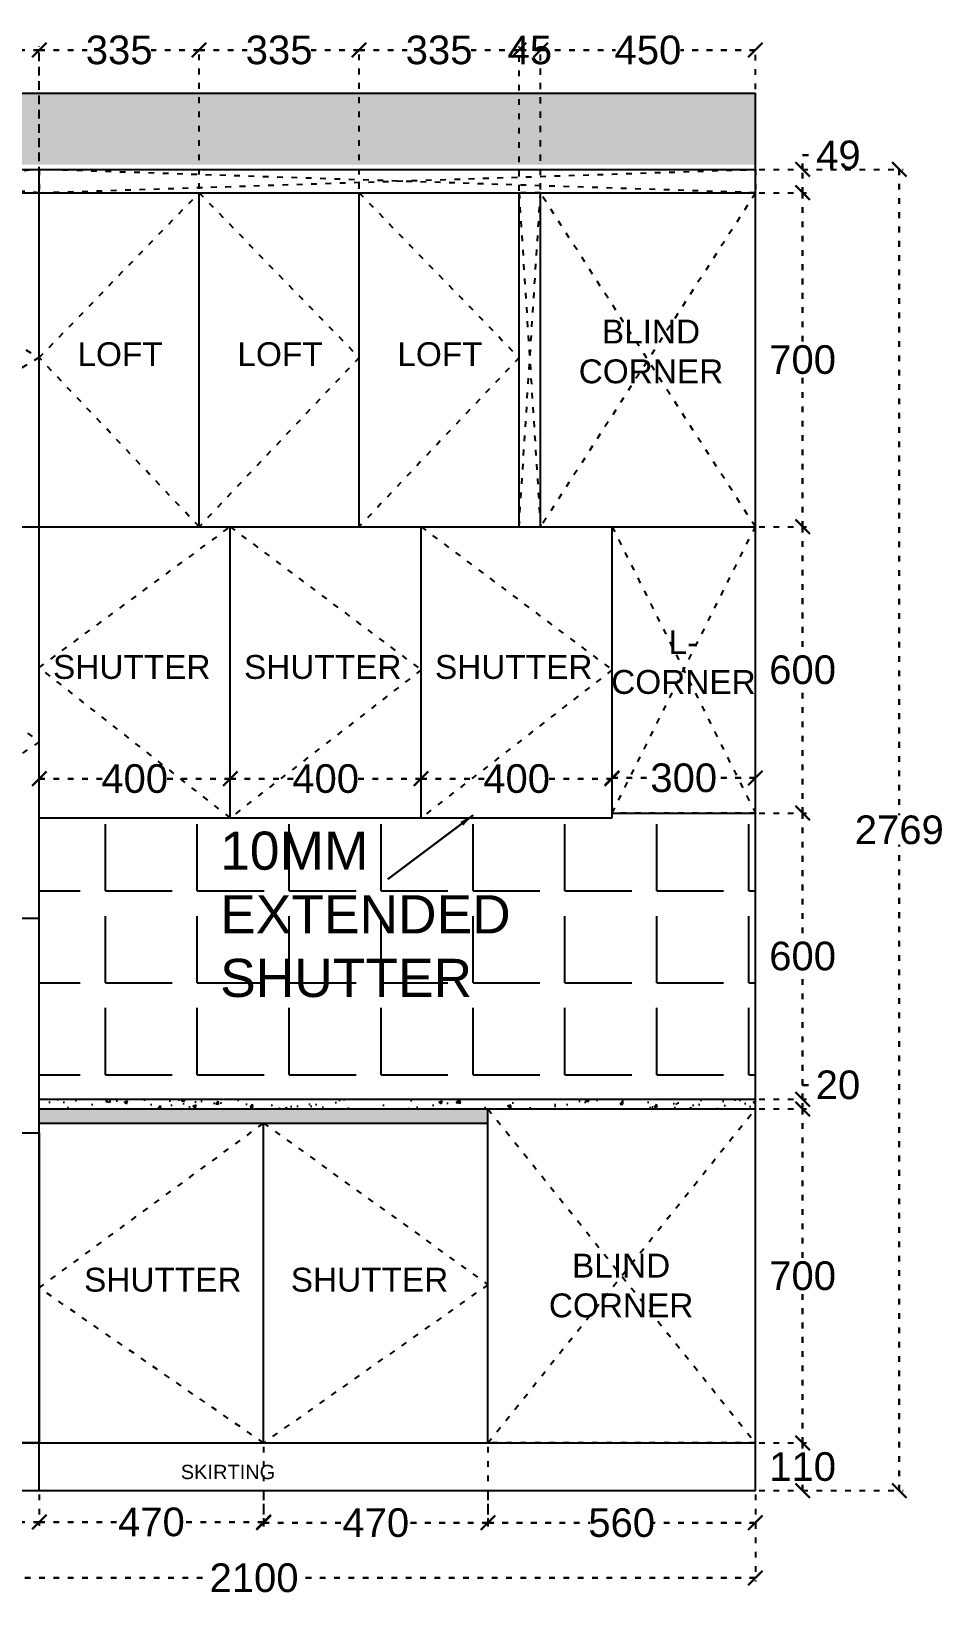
# Model space of a CAD drawing. Header units: millimetres. Extents: x 220712 to 1505573, y -354410 to 241923.
# Drawn here: x 244320 to 246229, y 120759 to 124039 of the extents above; entities that cross this region are included whole.
import ezdxf

# ---------------------------------------------------------------- set-up
doc = ezdxf.new("R2010")
doc.units = ezdxf.units.MM
doc.header["$MEASUREMENT"] = 0
doc.linetypes.add('ACAD_ISO03W100', pattern=[30, 12, -18])
doc.layers.add('Walls', color=253, linetype='Continuous')
doc.layers.add('Words', color=7, linetype='Continuous')
doc.styles.get("Standard").update_dxf_attribs({"font": 'arial.ttf'})
doc.dimstyles.get("Standard").update_dxf_attribs({"dimtxt": 60, "dimasz": 30, "dimexe": 7.75, "dimexo": 8.13, "dimgap": 0.63, "dimtad": 0, "dimtih": 1, "dimtoh": 1, "dimdec": 0, "dimzin": 0, "dimtxsty": 'Standard', "dimblk": 'OBLIQUE', "dimcen": 2.25, "dimclrd": 1, "dimclre": 1, "dimclrt": 1, "dimadec": 0, "dimazin": 0, "dimtfac": 1, "dimtdec": 0, "dimtofl": 0, "dimtmove": 0, "dimatfit": 3, "dimfxl": 1, "dimtolj": 1, "dimtzin": 0, "dimlwd": 30, "dimarcsym": 0})
pattern_1 = [(50, (0, 0), (71.726018, -6.275213), [7.5, -82.5]), (355, (0, 0), (-13.875133, 75.219213), [6, -66]), (100.451444, (5.98, -0.52), (57.850885, 68.943999), [6.37402, -70.114211]), (46.1842, (0, 20), (106.724133, -16.551928), [11.25, -123.75]), (96.635635, (8.89, 18.62), (93.466195, 97.41186), [9.561034, -105.171376]), (351.184164, (0, 20), (93.466195, 97.41186), [9, -99]), (21, (10, 15), (59.690705, -40.261889), [7.5, -82.5]), (326, (10, 15), (24.331533, 72.515005), [6, -66]), (71.451445, (14.974, 11.645), (84.022238, 32.253115), [6.374019, -70.114211]), (37.5, (0, 0), (1.2159855, 33.2893854), [0, -65.2, 0, -67, 0, -66.25]), (7.5, (0, 0), (26.3069537, 39.441171), [0, -38.2, 0, -63.7, 0, -25.25]), (327.5, (-22.3, 0), (53.3822436, -2.2554872), [0, -25, 0, -78, 0, -103.5]), (317.5, (-32.3, 0), (58.318617, 10.010498), [0, -32.5, 0, -51.8, 0, -73.5])]

# ---------------------------------------------------------------- blocks, each defined once
blk = doc.blocks.new('_Oblique')
at = {"color": 0, "linetype": 'ByBlock', "lineweight": -2}
blk.add_line((-0.5, -0.5), (0.5, 0.5), dxfattribs=at)
blk = doc.blocks.new('*D148')
at = {"layer": 'Defpoints', "color": 0, "linetype": 'ACAD_ISO03W100', "transparency": 16777216}
for p in [(243736.5, 120981), (244336.5, 120981), (244336.5, 120915)]:
    blk.add_point(p, dxfattribs=at)
at = {"layer": 'Walls', "color": 1, "linetype": 'ACAD_ISO03W100', "lineweight": -2, "transparency": 16777216}
for p, q in [((243736.5, 120972.9), (243736.5, 120907.2)), ((244336.5, 120972.9), (244336.5, 120907.2))]:
    blk.add_line(p, q, dxfattribs=at)
at = {"layer": 'Walls', "color": 1, "linetype": 'ACAD_ISO03W100', "lineweight": 30, "transparency": 16777216}
for p, q in [((243736.5, 120915), (243969.5, 120915)), ((244336.5, 120915), (244103.5, 120915))]:
    blk.add_line(p, q, dxfattribs=at)
at = {"layer": 'Walls', "color": 1, "linetype": 'ACAD_ISO03W100', "lineweight": 30, "transparency": 16777216, "xscale": 30, "yscale": 30, "zscale": 30, "rotation": 180}
blk.add_blockref('_Oblique', (243736.5, 120915), dxfattribs=at)
at = {"layer": 'Walls', "color": 1, "linetype": 'ACAD_ISO03W100', "lineweight": 30, "transparency": 16777216, "xscale": 30, "yscale": 30, "zscale": 30}
blk.add_blockref('_Oblique', (244336.5, 120915), dxfattribs=at)
at = {"layer": 'Walls', "color": 1, "linetype": 'ACAD_ISO03W100', "transparency": 16777216, "insert": (244036.5, 120915), "char_height": 60, "attachment_point": 5}
blk.add_mtext('\\A1;600', dxfattribs=at)
blk = doc.blocks.new('*D149')
at = {"layer": 'Defpoints', "color": 0, "linetype": 'ACAD_ISO03W100', "transparency": 16777216}
for p in [(244806.5, 121081), (244336.5, 120981), (244806.5, 120915)]:
    blk.add_point(p, dxfattribs=at)
at = {"layer": 'Walls', "color": 1, "linetype": 'ACAD_ISO03W100', "lineweight": -2, "transparency": 16777216}
for p, q in [((244806.5, 121072.9), (244806.5, 120907.2)), ((244336.5, 120972.9), (244336.5, 120907.2))]:
    blk.add_line(p, q, dxfattribs=at)
at = {"layer": 'Walls', "color": 1, "linetype": 'ACAD_ISO03W100', "lineweight": 30, "transparency": 16777216}
for p, q in [((244336.5, 120915), (244503.5, 120915)), ((244806.5, 120915), (244639.5, 120915))]:
    blk.add_line(p, q, dxfattribs=at)
at = {"layer": 'Walls', "color": 1, "linetype": 'ACAD_ISO03W100', "lineweight": 30, "transparency": 16777216, "xscale": 30, "yscale": 30, "zscale": 30, "rotation": 180}
blk.add_blockref('_Oblique', (244336.5, 120915), dxfattribs=at)
at = {"layer": 'Walls', "color": 1, "linetype": 'ACAD_ISO03W100', "lineweight": 30, "transparency": 16777216, "xscale": 30, "yscale": 30, "zscale": 30}
blk.add_blockref('_Oblique', (244806.5, 120915), dxfattribs=at)
at = {"layer": 'Walls', "color": 1, "linetype": 'ACAD_ISO03W100', "transparency": 16777216, "insert": (244571.5, 120915), "char_height": 60, "attachment_point": 5}
blk.add_mtext('\\A1;470', dxfattribs=at)
blk = doc.blocks.new('*D150')
at = {"layer": 'Defpoints', "color": 0, "linetype": 'ACAD_ISO03W100', "transparency": 16777216}
for p in [(245276.5, 121081), (244806.5, 120981), (245276.5, 120913.5)]:
    blk.add_point(p, dxfattribs=at)
at = {"layer": 'Walls', "color": 1, "linetype": 'ACAD_ISO03W100', "lineweight": -2, "transparency": 16777216}
for p, q in [((245276.5, 121072.9), (245276.5, 120905.8)), ((244806.5, 120972.9), (244806.5, 120905.8))]:
    blk.add_line(p, q, dxfattribs=at)
at = {"layer": 'Walls', "color": 1, "linetype": 'ACAD_ISO03W100', "lineweight": 30, "transparency": 16777216}
for p, q in [((244806.5, 120913.5), (244973.5, 120913.5)), ((245276.5, 120913.5), (245109.5, 120913.5))]:
    blk.add_line(p, q, dxfattribs=at)
at = {"layer": 'Walls', "color": 1, "linetype": 'ACAD_ISO03W100', "lineweight": 30, "transparency": 16777216, "xscale": 30, "yscale": 30, "zscale": 30, "rotation": 180}
blk.add_blockref('_Oblique', (244806.5, 120913.5), dxfattribs=at)
at = {"layer": 'Walls', "color": 1, "linetype": 'ACAD_ISO03W100', "lineweight": 30, "transparency": 16777216, "xscale": 30, "yscale": 30, "zscale": 30}
blk.add_blockref('_Oblique', (245276.5, 120913.5), dxfattribs=at)
at = {"layer": 'Walls', "color": 1, "linetype": 'ACAD_ISO03W100', "transparency": 16777216, "insert": (245041.5, 120913.5), "char_height": 60, "attachment_point": 5}
blk.add_mtext('\\A1;470', dxfattribs=at)
blk = doc.blocks.new('*D151')
at = {"layer": 'Defpoints', "color": 0, "linetype": 'ACAD_ISO03W100', "transparency": 16777216}
for p in [(245276.5, 120981), (245836.5, 120981), (245276.5, 120913.5)]:
    blk.add_point(p, dxfattribs=at)
at = {"layer": 'Walls', "color": 1, "linetype": 'ACAD_ISO03W100', "lineweight": -2, "transparency": 16777216}
for p, q in [((245276.5, 120972.9), (245276.5, 120905.8)), ((245836.5, 120972.9), (245836.5, 120905.8))]:
    blk.add_line(p, q, dxfattribs=at)
at = {"layer": 'Walls', "color": 1, "linetype": 'ACAD_ISO03W100', "lineweight": 30, "transparency": 16777216}
for p, q in [((245276.5, 120913.5), (245489.7, 120913.5)), ((245836.5, 120913.5), (245623.3, 120913.5))]:
    blk.add_line(p, q, dxfattribs=at)
at = {"layer": 'Walls', "color": 1, "linetype": 'ACAD_ISO03W100', "lineweight": 30, "transparency": 16777216, "xscale": 30, "yscale": 30, "zscale": 30, "rotation": 180}
blk.add_blockref('_Oblique', (245276.5, 120913.5), dxfattribs=at)
at = {"layer": 'Walls', "color": 1, "linetype": 'ACAD_ISO03W100', "lineweight": 30, "transparency": 16777216, "xscale": 30, "yscale": 30, "zscale": 30}
blk.add_blockref('_Oblique', (245836.5, 120913.5), dxfattribs=at)
at = {"layer": 'Walls', "color": 1, "linetype": 'ACAD_ISO03W100', "transparency": 16777216, "insert": (245556.5, 120913.5), "char_height": 60, "attachment_point": 5}
blk.add_mtext('\\A1;560', dxfattribs=at)
blk = doc.blocks.new('*D152')
at = {"layer": 'Defpoints', "color": 0, "linetype": 'ACAD_ISO03W100', "transparency": 16777216}
for p in [(243736.5, 120981), (245836.5, 120981), (245836.5, 120798)]:
    blk.add_point(p, dxfattribs=at)
at = {"layer": 'Walls', "color": 1, "linetype": 'ACAD_ISO03W100', "lineweight": -2, "transparency": 16777216}
for p, q in [((243736.5, 120972.87), (243736.5, 120790.25)), ((245836.5, 120972.87), (245836.5, 120790.25))]:
    blk.add_line(p, q, dxfattribs=at)
at = {"layer": 'Walls', "color": 1, "linetype": 'ACAD_ISO03W100', "lineweight": 30, "transparency": 16777216}
for p, q in [((243736.5, 120798), (244695.87, 120798)), ((245836.5, 120798), (244877.13, 120798))]:
    blk.add_line(p, q, dxfattribs=at)
at = {"layer": 'Walls', "color": 1, "linetype": 'ACAD_ISO03W100', "lineweight": 30, "transparency": 16777216, "xscale": 30, "yscale": 30, "zscale": 30, "rotation": 180}
blk.add_blockref('_Oblique', (243736.5, 120798), dxfattribs=at)
at = {"layer": 'Walls', "color": 1, "linetype": 'ACAD_ISO03W100', "lineweight": 30, "transparency": 16777216, "xscale": 30, "yscale": 30, "zscale": 30}
blk.add_blockref('_Oblique', (245836.5, 120798), dxfattribs=at)
at = {"layer": 'Walls', "color": 1, "linetype": 'ACAD_ISO03W100', "transparency": 16777216, "insert": (244786.5, 120798), "char_height": 60, "attachment_point": 5}
blk.add_mtext('\\A1;2100', dxfattribs=at)
blk = doc.blocks.new('*D153')
at = {"layer": 'Defpoints', "color": 0, "linetype": 'ACAD_ISO03W100', "transparency": 16777216}
for p in [(245836.5, 121081), (245935.5, 121081), (245836.5, 120981)]:
    blk.add_point(p, dxfattribs=at)
at = {"layer": 'Walls', "color": 1, "linetype": 'ACAD_ISO03W100', "lineweight": -2, "transparency": 16777216}
for p, q in [((245844.6, 121081), (245943.3, 121081)), ((245844.6, 120981), (245943.3, 120981))]:
    blk.add_line(p, q, dxfattribs=at)
at = {"layer": 'Walls', "color": 1, "linetype": 'ACAD_ISO03W100', "lineweight": 30, "transparency": 16777216}
for p, q in [((245935.5, 121081), (245935.5, 121062.3)), ((245935.5, 120981), (245935.5, 120999.7))]:
    blk.add_line(p, q, dxfattribs=at)
at = {"layer": 'Walls', "color": 1, "linetype": 'ACAD_ISO03W100', "lineweight": 30, "transparency": 16777216, "xscale": 30, "yscale": 30, "zscale": 30}
for p, rotation in [((245935.5, 121081), 90), ((245935.5, 120981), 270)]:
    blk.add_blockref('_Oblique', p, dxfattribs=dict(at, rotation=rotation))
at = {"layer": 'Walls', "color": 1, "linetype": 'ACAD_ISO03W100', "transparency": 16777216, "insert": (245935.5, 121031), "char_height": 60, "attachment_point": 5}
blk.add_mtext('\\A1;110', dxfattribs=at)
blk = doc.blocks.new('*D154')
at = {"layer": 'Defpoints', "color": 0, "linetype": 'ACAD_ISO03W100', "transparency": 16777216}
for p in [(245836.5, 121781), (245935.5, 121781), (245836.5, 121081)]:
    blk.add_point(p, dxfattribs=at)
at = {"layer": 'Walls', "color": 1, "linetype": 'ACAD_ISO03W100', "lineweight": -2, "transparency": 16777216}
for p, q in [((245844.6, 121781), (245943.3, 121781)), ((245844.6, 121081), (245943.3, 121081))]:
    blk.add_line(p, q, dxfattribs=at)
at = {"layer": 'Walls', "color": 1, "linetype": 'ACAD_ISO03W100', "lineweight": 30, "transparency": 16777216}
for p, q in [((245935.5, 121781), (245935.5, 121462.3)), ((245935.5, 121081), (245935.5, 121399.7))]:
    blk.add_line(p, q, dxfattribs=at)
at = {"layer": 'Walls', "color": 1, "linetype": 'ACAD_ISO03W100', "lineweight": 30, "transparency": 16777216, "xscale": 30, "yscale": 30, "zscale": 30}
for p, rotation in [((245935.5, 121781), 90), ((245935.5, 121081), 270)]:
    blk.add_blockref('_Oblique', p, dxfattribs=dict(at, rotation=rotation))
at = {"layer": 'Walls', "color": 1, "linetype": 'ACAD_ISO03W100', "transparency": 16777216, "insert": (245935.5, 121431), "char_height": 60, "attachment_point": 5}
blk.add_mtext('\\A1;700', dxfattribs=at)
blk = doc.blocks.new('*D155')
at = {"layer": 'Defpoints', "color": 0, "linetype": 'ACAD_ISO03W100', "transparency": 16777216}
for p in [(245836.5, 121801), (245935.5, 121801), (245836.5, 121781)]:
    blk.add_point(p, dxfattribs=at)
at = {"layer": 'Walls', "color": 1, "linetype": 'ACAD_ISO03W100', "lineweight": 30, "transparency": 16777216}
for p, q in [((245935.5, 121801), (245935.5, 121831)), ((245935.5, 121831), (245965.5, 121831)), ((245935.5, 121781), (245935.5, 121801))]:
    blk.add_line(p, q, dxfattribs=at)
at = {"layer": 'Walls', "color": 1, "linetype": 'ACAD_ISO03W100', "lineweight": -2, "transparency": 16777216}
for p, q in [((245844.6, 121801), (245943.3, 121801)), ((245844.6, 121781), (245943.3, 121781))]:
    blk.add_line(p, q, dxfattribs=at)
at = {"layer": 'Walls', "color": 1, "linetype": 'ACAD_ISO03W100', "lineweight": 30, "transparency": 16777216, "xscale": 30, "yscale": 30, "zscale": 30}
for p, rotation in [((245935.5, 121801), 90), ((245935.5, 121781), 270)]:
    blk.add_blockref('_Oblique', p, dxfattribs=dict(at, rotation=rotation))
at = {"layer": 'Walls', "color": 1, "linetype": 'ACAD_ISO03W100', "transparency": 16777216, "insert": (246009.5, 121831), "char_height": 60, "attachment_point": 5}
blk.add_mtext('\\A1;20', dxfattribs=at)
blk = doc.blocks.new('*D156')
at = {"layer": 'Defpoints', "color": 0, "linetype": 'ACAD_ISO03W100', "transparency": 16777216}
for p in [(245836.5, 122401), (245935.5, 122401), (245836.5, 121801)]:
    blk.add_point(p, dxfattribs=at)
at = {"layer": 'Walls', "color": 1, "linetype": 'ACAD_ISO03W100', "lineweight": -2, "transparency": 16777216}
for p, q in [((245844.6, 122401), (245943.3, 122401)), ((245844.6, 121801), (245943.3, 121801))]:
    blk.add_line(p, q, dxfattribs=at)
at = {"layer": 'Walls', "color": 1, "linetype": 'ACAD_ISO03W100', "lineweight": 30, "transparency": 16777216}
for p, q in [((245935.5, 122401), (245935.5, 122132.3)), ((245935.5, 121801), (245935.5, 122069.7))]:
    blk.add_line(p, q, dxfattribs=at)
at = {"layer": 'Walls', "color": 1, "linetype": 'ACAD_ISO03W100', "lineweight": 30, "transparency": 16777216, "xscale": 30, "yscale": 30, "zscale": 30}
for p, rotation in [((245935.5, 122401), 90), ((245935.5, 121801), 270)]:
    blk.add_blockref('_Oblique', p, dxfattribs=dict(at, rotation=rotation))
at = {"layer": 'Walls', "color": 1, "linetype": 'ACAD_ISO03W100', "transparency": 16777216, "insert": (245935.5, 122101), "char_height": 60, "attachment_point": 5}
blk.add_mtext('\\A1;600', dxfattribs=at)
blk = doc.blocks.new('*D157')
at = {"layer": 'Defpoints', "color": 0, "linetype": 'ACAD_ISO03W100', "transparency": 16777216}
for p in [(245836.5, 123001), (245935.5, 123001), (245836.5, 122401)]:
    blk.add_point(p, dxfattribs=at)
at = {"layer": 'Walls', "color": 1, "linetype": 'ACAD_ISO03W100', "lineweight": -2, "transparency": 16777216}
for p, q in [((245844.6, 123001), (245943.3, 123001)), ((245844.6, 122401), (245943.3, 122401))]:
    blk.add_line(p, q, dxfattribs=at)
at = {"layer": 'Walls', "color": 1, "linetype": 'ACAD_ISO03W100', "lineweight": 30, "transparency": 16777216}
for p, q in [((245935.5, 123001), (245935.5, 122732.3)), ((245935.5, 122401), (245935.5, 122669.7))]:
    blk.add_line(p, q, dxfattribs=at)
at = {"layer": 'Walls', "color": 1, "linetype": 'ACAD_ISO03W100', "lineweight": 30, "transparency": 16777216, "xscale": 30, "yscale": 30, "zscale": 30}
for p, rotation in [((245935.5, 123001), 90), ((245935.5, 122401), 270)]:
    blk.add_blockref('_Oblique', p, dxfattribs=dict(at, rotation=rotation))
at = {"layer": 'Walls', "color": 1, "linetype": 'ACAD_ISO03W100', "transparency": 16777216, "insert": (245935.5, 122701), "char_height": 60, "attachment_point": 5}
blk.add_mtext('\\A1;600', dxfattribs=at)
blk = doc.blocks.new('*D158')
at = {"layer": 'Defpoints', "color": 0, "linetype": 'ACAD_ISO03W100', "transparency": 16777216}
for p in [(245836.5, 123701), (245935.5, 123701), (245836.5, 123001)]:
    blk.add_point(p, dxfattribs=at)
at = {"layer": 'Walls', "color": 1, "linetype": 'ACAD_ISO03W100', "lineweight": -2, "transparency": 16777216}
for p, q in [((245844.6, 123701), (245943.3, 123701)), ((245844.6, 123001), (245943.3, 123001))]:
    blk.add_line(p, q, dxfattribs=at)
at = {"layer": 'Walls', "color": 1, "linetype": 'ACAD_ISO03W100', "lineweight": 30, "transparency": 16777216}
for p, q in [((245935.5, 123701), (245935.5, 123382.3)), ((245935.5, 123001), (245935.5, 123319.7))]:
    blk.add_line(p, q, dxfattribs=at)
at = {"layer": 'Walls', "color": 1, "linetype": 'ACAD_ISO03W100', "lineweight": 30, "transparency": 16777216, "xscale": 30, "yscale": 30, "zscale": 30}
for p, rotation in [((245935.5, 123701), 90), ((245935.5, 123001), 270)]:
    blk.add_blockref('_Oblique', p, dxfattribs=dict(at, rotation=rotation))
at = {"layer": 'Walls', "color": 1, "linetype": 'ACAD_ISO03W100', "transparency": 16777216, "insert": (245935.5, 123351), "char_height": 60, "attachment_point": 5}
blk.add_mtext('\\A1;700', dxfattribs=at)
blk = doc.blocks.new('*D159')
at = {"layer": 'Defpoints', "color": 0, "linetype": 'ACAD_ISO03W100', "transparency": 16777216}
for p in [(245836.5, 123750), (245935.5, 123750), (245836.5, 123701)]:
    blk.add_point(p, dxfattribs=at)
at = {"layer": 'Walls', "color": 1, "linetype": 'ACAD_ISO03W100', "lineweight": -2, "transparency": 16777216}
for p, q in [((245844.6, 123750), (245943.3, 123750)), ((245844.6, 123701), (245943.3, 123701))]:
    blk.add_line(p, q, dxfattribs=at)
at = {"layer": 'Walls', "color": 1, "linetype": 'ACAD_ISO03W100', "lineweight": 30, "transparency": 16777216}
for p, q in [((245935.5, 123750), (245935.5, 123780)), ((245935.5, 123780), (245965.5, 123780)), ((245935.5, 123701), (245935.5, 123750))]:
    blk.add_line(p, q, dxfattribs=at)
at = {"layer": 'Walls', "color": 1, "linetype": 'ACAD_ISO03W100', "lineweight": 30, "transparency": 16777216, "xscale": 30, "yscale": 30, "zscale": 30}
for p, rotation in [((245935.5, 123750), 90), ((245935.5, 123701), 270)]:
    blk.add_blockref('_Oblique', p, dxfattribs=dict(at, rotation=rotation))
at = {"layer": 'Walls', "color": 1, "linetype": 'ACAD_ISO03W100', "transparency": 16777216, "insert": (246010.4, 123780), "char_height": 60, "attachment_point": 5}
blk.add_mtext('\\A1;49', dxfattribs=at)
blk = doc.blocks.new('*D160')
at = {"layer": 'Defpoints', "color": 0, "linetype": 'ACAD_ISO03W100', "transparency": 16777216}
for p in [(245836.5, 123750), (246138, 123750), (245836.5, 120981)]:
    blk.add_point(p, dxfattribs=at)
at = {"layer": 'Walls', "color": 1, "linetype": 'ACAD_ISO03W100', "lineweight": -2, "transparency": 16777216}
for p, q in [((245844.6, 123750), (246145.8, 123750)), ((245844.6, 120981), (246145.8, 120981))]:
    blk.add_line(p, q, dxfattribs=at)
at = {"layer": 'Walls', "color": 1, "linetype": 'ACAD_ISO03W100', "lineweight": 30, "transparency": 16777216}
for p, q in [((246138, 123750), (246138, 122396.8)), ((246138, 120981), (246138, 122334.2))]:
    blk.add_line(p, q, dxfattribs=at)
at = {"layer": 'Walls', "color": 1, "linetype": 'ACAD_ISO03W100', "lineweight": 30, "transparency": 16777216, "xscale": 30, "yscale": 30, "zscale": 30}
for p, rotation in [((246138, 123750), 90), ((246138, 120981), 270)]:
    blk.add_blockref('_Oblique', p, dxfattribs=dict(at, rotation=rotation))
at = {"layer": 'Walls', "color": 1, "linetype": 'ACAD_ISO03W100', "transparency": 16777216, "insert": (246138, 122365.5), "char_height": 60, "attachment_point": 5}
blk.add_mtext('\\A1;2769', dxfattribs=at)
blk = doc.blocks.new('*D167')
at = {"layer": 'Defpoints', "color": 0, "linetype": 'ACAD_ISO03W100', "transparency": 16777216}
for p in [(244736.5, 122472.9), (244336.5, 122391), (244736.5, 122391)]:
    blk.add_point(p, dxfattribs=at)
at = {"layer": 'Walls', "color": 1, "linetype": 'ACAD_ISO03W100', "lineweight": -2, "transparency": 16777216}
for p, q in [((244336.5, 122399.1), (244336.5, 122480.7)), ((244736.5, 122399.1), (244736.5, 122480.7))]:
    blk.add_line(p, q, dxfattribs=at)
at = {"layer": 'Walls', "color": 1, "linetype": 'ACAD_ISO03W100', "lineweight": 30, "transparency": 16777216}
for p, q in [((244336.5, 122472.9), (244468.5, 122472.9)), ((244736.5, 122472.9), (244604.5, 122472.9))]:
    blk.add_line(p, q, dxfattribs=at)
at = {"layer": 'Walls', "color": 1, "linetype": 'ACAD_ISO03W100', "lineweight": 30, "transparency": 16777216, "xscale": 30, "yscale": 30, "zscale": 30, "rotation": 180}
blk.add_blockref('_Oblique', (244336.5, 122472.9), dxfattribs=at)
at = {"layer": 'Walls', "color": 1, "linetype": 'ACAD_ISO03W100', "lineweight": 30, "transparency": 16777216, "xscale": 30, "yscale": 30, "zscale": 30}
blk.add_blockref('_Oblique', (244736.5, 122472.9), dxfattribs=at)
at = {"layer": 'Walls', "color": 1, "linetype": 'ACAD_ISO03W100', "transparency": 16777216, "insert": (244536.5, 122472.9), "char_height": 60, "attachment_point": 5}
blk.add_mtext('\\A1;400', dxfattribs=at)
blk = doc.blocks.new('*D168')
at = {"layer": 'Defpoints', "color": 0, "linetype": 'ACAD_ISO03W100', "transparency": 16777216}
for p in [(245136.5, 122472.9), (244736.5, 122391), (245136.5, 122391)]:
    blk.add_point(p, dxfattribs=at)
at = {"layer": 'Walls', "color": 1, "linetype": 'ACAD_ISO03W100', "lineweight": -2, "transparency": 16777216}
for p, q in [((244736.5, 122399.1), (244736.5, 122480.7)), ((245136.5, 122399.1), (245136.5, 122480.7))]:
    blk.add_line(p, q, dxfattribs=at)
at = {"layer": 'Walls', "color": 1, "linetype": 'ACAD_ISO03W100', "lineweight": 30, "transparency": 16777216}
for p, q in [((244736.5, 122472.9), (244868.5, 122472.9)), ((245136.5, 122472.9), (245004.5, 122472.9))]:
    blk.add_line(p, q, dxfattribs=at)
at = {"layer": 'Walls', "color": 1, "linetype": 'ACAD_ISO03W100', "lineweight": 30, "transparency": 16777216, "xscale": 30, "yscale": 30, "zscale": 30, "rotation": 180}
blk.add_blockref('_Oblique', (244736.5, 122472.9), dxfattribs=at)
at = {"layer": 'Walls', "color": 1, "linetype": 'ACAD_ISO03W100', "lineweight": 30, "transparency": 16777216, "xscale": 30, "yscale": 30, "zscale": 30}
blk.add_blockref('_Oblique', (245136.5, 122472.9), dxfattribs=at)
at = {"layer": 'Walls', "color": 1, "linetype": 'ACAD_ISO03W100', "transparency": 16777216, "insert": (244936.5, 122472.9), "char_height": 60, "attachment_point": 5}
blk.add_mtext('\\A1;400', dxfattribs=at)
blk = doc.blocks.new('*D169')
at = {"layer": 'Defpoints', "color": 0, "linetype": 'ACAD_ISO03W100', "transparency": 16777216}
for p in [(245536.5, 122472.9), (245136.5, 122391), (245536.5, 122391)]:
    blk.add_point(p, dxfattribs=at)
at = {"layer": 'Walls', "color": 1, "linetype": 'ACAD_ISO03W100', "lineweight": -2, "transparency": 16777216}
for p, q in [((245136.5, 122399.1), (245136.5, 122480.7)), ((245536.5, 122399.1), (245536.5, 122480.7))]:
    blk.add_line(p, q, dxfattribs=at)
at = {"layer": 'Walls', "color": 1, "linetype": 'ACAD_ISO03W100', "lineweight": 30, "transparency": 16777216}
for p, q in [((245136.5, 122472.9), (245268.5, 122472.9)), ((245536.5, 122472.9), (245404.5, 122472.9))]:
    blk.add_line(p, q, dxfattribs=at)
at = {"layer": 'Walls', "color": 1, "linetype": 'ACAD_ISO03W100', "lineweight": 30, "transparency": 16777216, "xscale": 30, "yscale": 30, "zscale": 30, "rotation": 180}
blk.add_blockref('_Oblique', (245136.5, 122472.9), dxfattribs=at)
at = {"layer": 'Walls', "color": 1, "linetype": 'ACAD_ISO03W100', "lineweight": 30, "transparency": 16777216, "xscale": 30, "yscale": 30, "zscale": 30}
blk.add_blockref('_Oblique', (245536.5, 122472.9), dxfattribs=at)
at = {"layer": 'Walls', "color": 1, "linetype": 'ACAD_ISO03W100', "transparency": 16777216, "insert": (245336.5, 122472.9), "char_height": 60, "attachment_point": 5}
blk.add_mtext('\\A1;400', dxfattribs=at)
blk = doc.blocks.new('*D170')
at = {"layer": 'Defpoints', "color": 0, "linetype": 'ACAD_ISO03W100', "transparency": 16777216}
for p in [(245836.5, 122474.5), (245536.5, 122401), (245836.5, 122401)]:
    blk.add_point(p, dxfattribs=at)
at = {"layer": 'Walls', "color": 1, "linetype": 'ACAD_ISO03W100', "lineweight": -2, "transparency": 16777216}
for p, q in [((245536.5, 122409.1), (245536.5, 122482.2)), ((245836.5, 122409.1), (245836.5, 122482.2))]:
    blk.add_line(p, q, dxfattribs=at)
at = {"layer": 'Walls', "color": 1, "linetype": 'ACAD_ISO03W100', "lineweight": 30, "transparency": 16777216}
for p, q in [((245536.5, 122474.5), (245619.7, 122474.5)), ((245836.5, 122474.5), (245753.3, 122474.5))]:
    blk.add_line(p, q, dxfattribs=at)
at = {"layer": 'Walls', "color": 1, "linetype": 'ACAD_ISO03W100', "lineweight": 30, "transparency": 16777216, "xscale": 30, "yscale": 30, "zscale": 30, "rotation": 180}
blk.add_blockref('_Oblique', (245536.5, 122474.5), dxfattribs=at)
at = {"layer": 'Walls', "color": 1, "linetype": 'ACAD_ISO03W100', "lineweight": 30, "transparency": 16777216, "xscale": 30, "yscale": 30, "zscale": 30}
blk.add_blockref('_Oblique', (245836.5, 122474.5), dxfattribs=at)
at = {"layer": 'Walls', "color": 1, "linetype": 'ACAD_ISO03W100', "transparency": 16777216, "insert": (245686.5, 122474.5), "char_height": 60, "attachment_point": 5}
blk.add_mtext('\\A1;300', dxfattribs=at)
blk = doc.blocks.new('*D171')
at = {"layer": 'Defpoints', "color": 0, "linetype": 'ACAD_ISO03W100', "transparency": 16777216}
for p in [(245386.5, 124000), (245386.5, 123701), (245836.5, 123700)]:
    blk.add_point(p, dxfattribs=at)
at = {"layer": 'Walls', "color": 1, "linetype": 'ACAD_ISO03W100', "lineweight": -2, "transparency": 16777216}
for p, q in [((245386.5, 123709.1), (245386.5, 124007.8)), ((245836.5, 123708.1), (245836.5, 124007.8))]:
    blk.add_line(p, q, dxfattribs=at)
at = {"layer": 'Walls', "color": 1, "linetype": 'ACAD_ISO03W100', "lineweight": 30, "transparency": 16777216}
for p, q in [((245386.5, 124000), (245543.5, 124000)), ((245836.5, 124000), (245679.5, 124000))]:
    blk.add_line(p, q, dxfattribs=at)
at = {"layer": 'Walls', "color": 1, "linetype": 'ACAD_ISO03W100', "lineweight": 30, "transparency": 16777216, "xscale": 30, "yscale": 30, "zscale": 30, "rotation": 180}
blk.add_blockref('_Oblique', (245386.5, 124000), dxfattribs=at)
at = {"layer": 'Walls', "color": 1, "linetype": 'ACAD_ISO03W100', "lineweight": 30, "transparency": 16777216, "xscale": 30, "yscale": 30, "zscale": 30}
blk.add_blockref('_Oblique', (245836.5, 124000), dxfattribs=at)
at = {"layer": 'Walls', "color": 1, "linetype": 'ACAD_ISO03W100', "transparency": 16777216, "insert": (245611.5, 124000), "char_height": 60, "attachment_point": 5}
blk.add_mtext('\\A1;450', dxfattribs=at)
blk = doc.blocks.new('*D172')
at = {"layer": 'Defpoints', "color": 0, "linetype": 'ACAD_ISO03W100', "transparency": 16777216}
for p in [(245341.7, 124000), (245341.7, 123697.1), (245386.5, 123700)]:
    blk.add_point(p, dxfattribs=at)
at = {"layer": 'Walls', "color": 1, "linetype": 'ACAD_ISO03W100', "lineweight": -2, "transparency": 16777216}
for p, q in [((245341.7, 123705.3), (245341.7, 124007.8)), ((245386.5, 123708.1), (245386.5, 124007.8))]:
    blk.add_line(p, q, dxfattribs=at)
at = {"layer": 'Walls', "color": 1, "linetype": 'ACAD_ISO03W100', "lineweight": 30, "transparency": 16777216}
blk.add_line((245386.5, 124000), (245341.7, 124000), dxfattribs=at)
at = {"layer": 'Walls', "color": 1, "linetype": 'ACAD_ISO03W100', "lineweight": 30, "transparency": 16777216, "xscale": 30, "yscale": 30, "zscale": 30, "rotation": 180}
blk.add_blockref('_Oblique', (245341.7, 124000), dxfattribs=at)
at = {"layer": 'Walls', "color": 1, "linetype": 'ACAD_ISO03W100', "lineweight": 30, "transparency": 16777216, "xscale": 30, "yscale": 30, "zscale": 30}
blk.add_blockref('_Oblique', (245386.5, 124000), dxfattribs=at)
at = {"layer": 'Walls', "color": 1, "linetype": 'ACAD_ISO03W100', "transparency": 16777216, "insert": (245364.1, 124000), "char_height": 60, "attachment_point": 5}
blk.add_mtext('\\A1;45', dxfattribs=at)
blk = doc.blocks.new('*D173')
at = {"layer": 'Defpoints', "color": 0, "linetype": 'ACAD_ISO03W100', "transparency": 16777216}
for p in [(245006.5, 124000), (245006.5, 123701), (245341.7, 123697.1)]:
    blk.add_point(p, dxfattribs=at)
at = {"layer": 'Walls', "color": 1, "linetype": 'ACAD_ISO03W100', "lineweight": -2, "transparency": 16777216}
for p, q in [((245006.5, 123709.1), (245006.5, 124007.8)), ((245341.7, 123705.3), (245341.7, 124007.8))]:
    blk.add_line(p, q, dxfattribs=at)
at = {"layer": 'Walls', "color": 1, "linetype": 'ACAD_ISO03W100', "lineweight": 30, "transparency": 16777216}
for p, q in [((245006.5, 124000), (245107, 124000)), ((245341.7, 124000), (245241.2, 124000))]:
    blk.add_line(p, q, dxfattribs=at)
at = {"layer": 'Walls', "color": 1, "linetype": 'ACAD_ISO03W100', "lineweight": 30, "transparency": 16777216, "xscale": 30, "yscale": 30, "zscale": 30, "rotation": 180}
blk.add_blockref('_Oblique', (245006.5, 124000), dxfattribs=at)
at = {"layer": 'Walls', "color": 1, "linetype": 'ACAD_ISO03W100', "lineweight": 30, "transparency": 16777216, "xscale": 30, "yscale": 30, "zscale": 30}
blk.add_blockref('_Oblique', (245341.7, 124000), dxfattribs=at)
at = {"layer": 'Walls', "color": 1, "linetype": 'ACAD_ISO03W100', "transparency": 16777216, "insert": (245174.1, 124000), "char_height": 60, "attachment_point": 5}
blk.add_mtext('\\A1;335', dxfattribs=at)
blk = doc.blocks.new('*D174')
at = {"layer": 'Defpoints', "color": 0, "linetype": 'ACAD_ISO03W100', "transparency": 16777216}
for p in [(245006.5, 124000), (244671.5, 123701), (245006.5, 123701)]:
    blk.add_point(p, dxfattribs=at)
at = {"layer": 'Walls', "color": 1, "linetype": 'ACAD_ISO03W100', "lineweight": -2, "transparency": 16777216}
for p, q in [((244671.5, 123709.1), (244671.5, 124007.8)), ((245006.5, 123709.1), (245006.5, 124007.8))]:
    blk.add_line(p, q, dxfattribs=at)
at = {"layer": 'Walls', "color": 1, "linetype": 'ACAD_ISO03W100', "lineweight": 30, "transparency": 16777216}
for p, q in [((244671.5, 124000), (244771.9, 124000)), ((245006.5, 124000), (244906.1, 124000))]:
    blk.add_line(p, q, dxfattribs=at)
at = {"layer": 'Walls', "color": 1, "linetype": 'ACAD_ISO03W100', "lineweight": 30, "transparency": 16777216, "xscale": 30, "yscale": 30, "zscale": 30, "rotation": 180}
blk.add_blockref('_Oblique', (244671.5, 124000), dxfattribs=at)
at = {"layer": 'Walls', "color": 1, "linetype": 'ACAD_ISO03W100', "lineweight": 30, "transparency": 16777216, "xscale": 30, "yscale": 30, "zscale": 30}
blk.add_blockref('_Oblique', (245006.5, 124000), dxfattribs=at)
at = {"layer": 'Walls', "color": 1, "linetype": 'ACAD_ISO03W100', "transparency": 16777216, "insert": (244839, 124000), "char_height": 60, "attachment_point": 5}
blk.add_mtext('\\A1;335', dxfattribs=at)
blk = doc.blocks.new('*D175')
at = {"layer": 'Defpoints', "color": 0, "linetype": 'ACAD_ISO03W100', "transparency": 16777216}
for p in [(244336.5, 124000), (244336.5, 123698.8), (244671.5, 123701)]:
    blk.add_point(p, dxfattribs=at)
at = {"layer": 'Walls', "color": 1, "linetype": 'ACAD_ISO03W100', "lineweight": -2, "transparency": 16777216}
for p, q in [((244336.5, 123706.9), (244336.5, 124007.8)), ((244671.5, 123709.1), (244671.5, 124007.8))]:
    blk.add_line(p, q, dxfattribs=at)
at = {"layer": 'Walls', "color": 1, "linetype": 'ACAD_ISO03W100', "lineweight": 30, "transparency": 16777216}
for p, q in [((244336.5, 124000), (244436.9, 124000)), ((244671.5, 124000), (244571.1, 124000))]:
    blk.add_line(p, q, dxfattribs=at)
at = {"layer": 'Walls', "color": 1, "linetype": 'ACAD_ISO03W100', "lineweight": 30, "transparency": 16777216, "xscale": 30, "yscale": 30, "zscale": 30, "rotation": 180}
blk.add_blockref('_Oblique', (244336.5, 124000), dxfattribs=at)
at = {"layer": 'Walls', "color": 1, "linetype": 'ACAD_ISO03W100', "lineweight": 30, "transparency": 16777216, "xscale": 30, "yscale": 30, "zscale": 30}
blk.add_blockref('_Oblique', (244671.5, 124000), dxfattribs=at)
at = {"layer": 'Walls', "color": 1, "linetype": 'ACAD_ISO03W100', "transparency": 16777216, "insert": (244504, 124000), "char_height": 60, "attachment_point": 5}
blk.add_mtext('\\A1;335', dxfattribs=at)
blk = doc.blocks.new('*D176')
at = {"layer": 'Defpoints', "color": 0, "linetype": 'ACAD_ISO03W100', "transparency": 16777216}
for p in [(244336.5, 124000), (243736.5, 123701), (244336.5, 123705)]:
    blk.add_point(p, dxfattribs=at)
at = {"layer": 'Walls', "color": 1, "linetype": 'ACAD_ISO03W100', "lineweight": -2, "transparency": 16777216}
for p, q in [((243736.5, 123709.1), (243736.5, 124007.8)), ((244336.5, 123713.1), (244336.5, 124007.8))]:
    blk.add_line(p, q, dxfattribs=at)
at = {"layer": 'Walls', "color": 1, "linetype": 'ACAD_ISO03W100', "lineweight": 30, "transparency": 16777216}
for p, q in [((243736.5, 124000), (243969.5, 124000)), ((244336.5, 124000), (244103.5, 124000))]:
    blk.add_line(p, q, dxfattribs=at)
at = {"layer": 'Walls', "color": 1, "linetype": 'ACAD_ISO03W100', "lineweight": 30, "transparency": 16777216, "xscale": 30, "yscale": 30, "zscale": 30, "rotation": 180}
blk.add_blockref('_Oblique', (243736.5, 124000), dxfattribs=at)
at = {"layer": 'Walls', "color": 1, "linetype": 'ACAD_ISO03W100', "lineweight": 30, "transparency": 16777216, "xscale": 30, "yscale": 30, "zscale": 30}
blk.add_blockref('_Oblique', (244336.5, 124000), dxfattribs=at)
at = {"layer": 'Walls', "color": 1, "linetype": 'ACAD_ISO03W100', "transparency": 16777216, "insert": (244036.5, 124000), "char_height": 60, "attachment_point": 5}
blk.add_mtext('\\A1;600', dxfattribs=at)

msp = doc.modelspace()

# ---------------------------------------------------------------- hatches: boundary and pattern name
at = {"layer": 'Walls', "true_color": 0xc7c8ca}
h = msp.add_hatch(dxfattribs=at)
h.set_pattern_fill('AR-CONC', color=9, scale=10)
h.set_pattern_definition(pattern_1)
h.paths.add_polyline_path([(245836.5, 123760), (245836.5, 123910), (242536.5, 123910), (242536.5, 123760)])
at = {"layer": 'Walls', "linetype": 'ACAD_ISO03W100', "true_color": 0xc7c8ca}
h = msp.add_hatch(dxfattribs=at)
h.set_pattern_fill('ANGLE', color=9, scale=700)
h.set_pattern_definition([(0, (0, 0), (0, 192.5), [140, -52.5]), (90, (0, 0), (-192.5, 1e-14), [140, -52.5])])
h.paths.add_polyline_path([(245836.5, 122401), (245536.5, 122401), (245536.5, 122391), (244336.5, 122391), (244336.5, 122331), (244336.5, 121801), (245836.5, 121801)])
h = msp.add_hatch(dxfattribs=at)
h.set_pattern_fill('AR-CONC', color=9, scale=10)
h.set_pattern_definition(pattern_1)
h.paths.add_polyline_path([(245836.5, 121781), (245836.5, 121801), (244336.5, 121801), (244336.5, 121781)])
at = {"layer": 'Walls', "linetype": 'ACAD_ISO03W100', "true_color": 0x000000}
h = msp.add_hatch(color=18, dxfattribs=at)
h.dxf.hatch_style = 1
h.paths.add_polyline_path([(245276.5, 121781), (244336.5, 121781), (244336.5, 121751), (245276.5, 121751)])

# ---------------------------------------------------------------- linework, layer by layer
at = {"layer": 'Walls', "color": 18, "true_color": 0x000000}
for p, q in [((242536.5, 123910), (245836.5, 123910)), ((245836.5, 120981), (245836.5, 123910)), ((242536.5, 123750), (245836.5, 123750)), ((244336.5, 120981), (244336.5, 123750)), ((243736.5, 123701), (245836.5, 123701)), ((244336.5, 123701), (245836.5, 123701)), ((244671.5, 123001), (244671.5, 123701)), ((245006.5, 123001), (245006.5, 123701)), ((245341.5, 123001), (245341.5, 123701)), ((245386.5, 123001), (245386.5, 123701)), ((243736.5, 123001), (245836.5, 123001)), ((244736.5, 122391), (244736.5, 123001)), ((245136.5, 122391), (245136.5, 123001)), ((245536.5, 122391), (245536.5, 123001)), ((244336.5, 122391), (245536.5, 122391)), ((245536.5, 122401), (245836.5, 122401)), ((243736.5, 122181), (244336.5, 122181)), ((244336.5, 121801), (245836.5, 121801)), ((244336.5, 121781), (245836.5, 121781)), ((244336.5, 121751), (245276.5, 121751)), ((244806.5, 121081), (244806.5, 121751)), ((245276.5, 121081), (245276.5, 121781)), ((243736.5, 121731), (244336.5, 121731)), ((243736.5, 121081), (245836.5, 121081)), ((242536.5, 120981), (245836.5, 120981))]:
    msp.add_line(p, q, dxfattribs=at)
at = {"layer": 'Walls', "color": 240, "linetype": 'ACAD_ISO03W100', "true_color": 0xed1f24}
for points in [[(243736.5, 123710), (244336.2, 123750), (244336.5, 123701), (243736.5, 123750)], [(244336.5, 123701), (245836.5, 123750), (245836.5, 123701), (244336.5, 123750)], [(245341.5, 123001), (245386.5, 123701), (245341.5, 123701), (245386.5, 123001)]]:
    msp.add_lwpolyline(points, dxfattribs=at)
at = {"layer": 'Walls', "color": 9, "linetype": 'ACAD_ISO03W100', "true_color": 0xc7c8ca}
for points in [[(243736.5, 123701), (244336.5, 123355.5), (243736.5, 123001)], [(244671.5, 123701), (245006.5, 123355.5), (244671.5, 123001), (244336.5, 123355.5), (244671.5, 123701)], [(245006.5, 123701), (245341.5, 123355.5), (245006.5, 123001)], [(245836.5, 123700), (245386.5, 123001), (245836.5, 123001), (245386.5, 123700)], [(243736.5, 123001), (244336.5, 122550), (243754.5, 122163)], [(244736.5, 123001), (245136.5, 122701), (244736.5, 122391), (244336.5, 122706), (244736.5, 123001)], [(245136.5, 123001), (245536.5, 122701), (245136.5, 122391)], [(245536.5, 123001), (245836.5, 122401), (245536.5, 122401), (245836.5, 123001)], [(244806.5, 121751), (245276.5, 121412.5), (244806.5, 121081), (244336.5, 121406), (244806.5, 121751)], [(245276.5, 121781), (245836.5, 121081), (245276.5, 121081), (245836.5, 121781)]]:
    msp.add_lwpolyline(points, dxfattribs=at)
at = {"layer": 'Walls', "color": 18, "true_color": 0x000000}
msp.add_lwpolyline([(243736.5, 121731), (244336.5, 121731), (244336.5, 121081), (243736.5, 121081)], close=True, dxfattribs=at)

# ---------------------------------------------------------------- texts
at = {"color": 7, "char_height": 50, "attachment_point": 1}
for s, insert in [('\\pxqc;BLIND\\PCORNER', (245386.5, 123435.1)), ('\\pxqc;LOFT', (244274.5, 123387.7)), ('\\pxqc;LOFT', (244609.5, 123387.7)), ('\\pxqc;LOFT', (244944.5, 123387.7)), ('\\pxqc;L-\\PCORNER', (245454.5, 122784.1)), ('\\pxqc;SHUTTER', (244299, 122732.2)), ('\\pxqc;SHUTTER', (244699, 122732.2)), ('\\pxqc;SHUTTER', (245099, 122732.2)), ('\\pxqc;BLIND\\PCORNER', (245324, 121477.5)), ('\\pxqc;SHUTTER', (244364, 121448)), ('\\pxqc;SHUTTER', (244797, 121448))]:
    msp.add_mtext_dynamic_manual_height_columns(s, width=462.73, gutter_width=1213, heights=[0], dxfattribs=dict(at, insert=insert))
at = {"color": 18, "true_color": 0x000000, "insert": (244633, 121035), "char_height": 30, "attachment_point": 1}
msp.add_mtext_dynamic_manual_height_columns('SKIRTING', width=2764.543, gutter_width=1, heights=[238.1], dxfattribs=at)
at = {"layer": 'Words', "color": 0, "insert": (244715.5, 122362.2), "char_height": 80, "attachment_point": 1}
msp.add_mtext_dynamic_manual_height_columns('10MM EXTENDED SHUTTER', width=662.048, gutter_width=866.4, heights=[440.1], dxfattribs=at)

# ---------------------------------------------------------------- dimensions: what is measured, and where the dimension line sits
at = {"layer": 'Walls', "color": 240, "linetype": 'ACAD_ISO03W100', "true_color": 0xed1f24}
for base, p1, p2, picture, middle in [((244336.5, 124000), (243736.5, 123701), (244336.5, 123705), '*D176', (244036.5, 124000)), ((244336.5, 124000), (244671.5, 123701), (244336.5, 123698.8), '*D175', (244504, 124000)), ((245006.5, 124000), (244671.5, 123701), (245006.5, 123701), '*D174', (244839, 124000)), ((245006.5, 124000), (245341.7, 123697.1), (245006.5, 123701), '*D173', (245174.1, 124000)), ((245386.5, 124000), (245836.5, 123700), (245386.5, 123701), '*D171', (245611.5, 124000)), ((244736.5, 122472.9), (244336.5, 122391), (244736.5, 122391), '*D167', (244536.5, 122472.9)), ((245136.5, 122472.9), (244736.5, 122391), (245136.5, 122391), '*D168', (244936.5, 122472.9)), ((245536.5, 122472.9), (245136.5, 122391), (245536.5, 122391), '*D169', (245336.5, 122472.9)), ((245836.5, 122474.5), (245536.5, 122401), (245836.5, 122401), '*D170', (245686.5, 122474.5)), ((244806.5, 120915), (244336.5, 120981), (244806.5, 121081), '*D149', (244571.5, 120915)), ((245276.5, 120913.5), (244806.5, 120981), (245276.5, 121081), '*D150', (245041.5, 120913.5)), ((244336.5, 120915), (243736.5, 120981), (244336.5, 120981), '*D148', (244036.5, 120915)), ((245836.5, 120798), (243736.5, 120981), (245836.5, 120981), '*D152', (244786.5, 120798)), ((245276.5, 120913.5), (245836.5, 120981), (245276.5, 120981), '*D151', (245556.5, 120913.5))]:
    dim = msp.add_linear_dim(base=base, p1=p1, p2=p2, dimstyle='Standard', dxfattribs=at)
    dim.commit()
    dim.dimension.update_dxf_attribs({"geometry": picture, "text_midpoint": middle})
dim = msp.add_linear_dim(base=(245341.7, 124000), p1=(245386.5, 123700), p2=(245341.7, 123697.1), dimstyle='Standard', dxfattribs=at)
dim.commit()
dim.dimension.update_dxf_attribs({"geometry": '*D172', "text_midpoint": (245364.1, 124000), "dimtype": 160})
for base, p1, p2, text, picture, middle in [((245935.5, 123750), (245836.5, 123701), (245836.5, 123750), '49', '*D159', (246010.4, 123780)), ((245935.5, 121081), (245836.5, 120981), (245836.5, 121081), '110', '*D153', (245935.5, 121031))]:
    dim = msp.add_linear_dim(base=base, p1=p1, p2=p2, angle=90, text=text, dimstyle='Standard', dxfattribs=at)
    dim.commit()
    dim.dimension.update_dxf_attribs({"geometry": picture, "text_midpoint": middle})
for base, p1, p2, picture, middle in [((246138, 123750), (245836.5, 120981), (245836.5, 123750), '*D160', (246138, 122365.5)), ((245935.5, 123701), (245836.5, 123001), (245836.5, 123701), '*D158', (245935.5, 123351)), ((245935.5, 123001), (245836.5, 122401), (245836.5, 123001), '*D157', (245935.5, 122701)), ((245935.5, 122401), (245836.5, 121801), (245836.5, 122401), '*D156', (245935.5, 122101)), ((245935.5, 121801), (245836.5, 121781), (245836.5, 121801), '*D155', (246009.5, 121831)), ((245935.5, 121781), (245836.5, 121081), (245836.5, 121781), '*D154', (245935.5, 121431))]:
    dim = msp.add_linear_dim(base=base, p1=p1, p2=p2, angle=90, dimstyle='Standard', dxfattribs=at)
    dim.commit()
    dim.dimension.update_dxf_attribs({"geometry": picture, "text_midpoint": middle})

# ---------------------------------------------------------------- leaders
at = {"layer": 'Walls', "color": 252, "linetype": 'ByBlock', "true_color": 0x939598}
msp.add_leader([(245245.5, 122396.7), (245066.5, 122262.2)], dimstyle='Standard', override={"dimgap": 0.63, "dimtad": 0}, dxfattribs=at)

doc.saveas('drawing.dxf')
